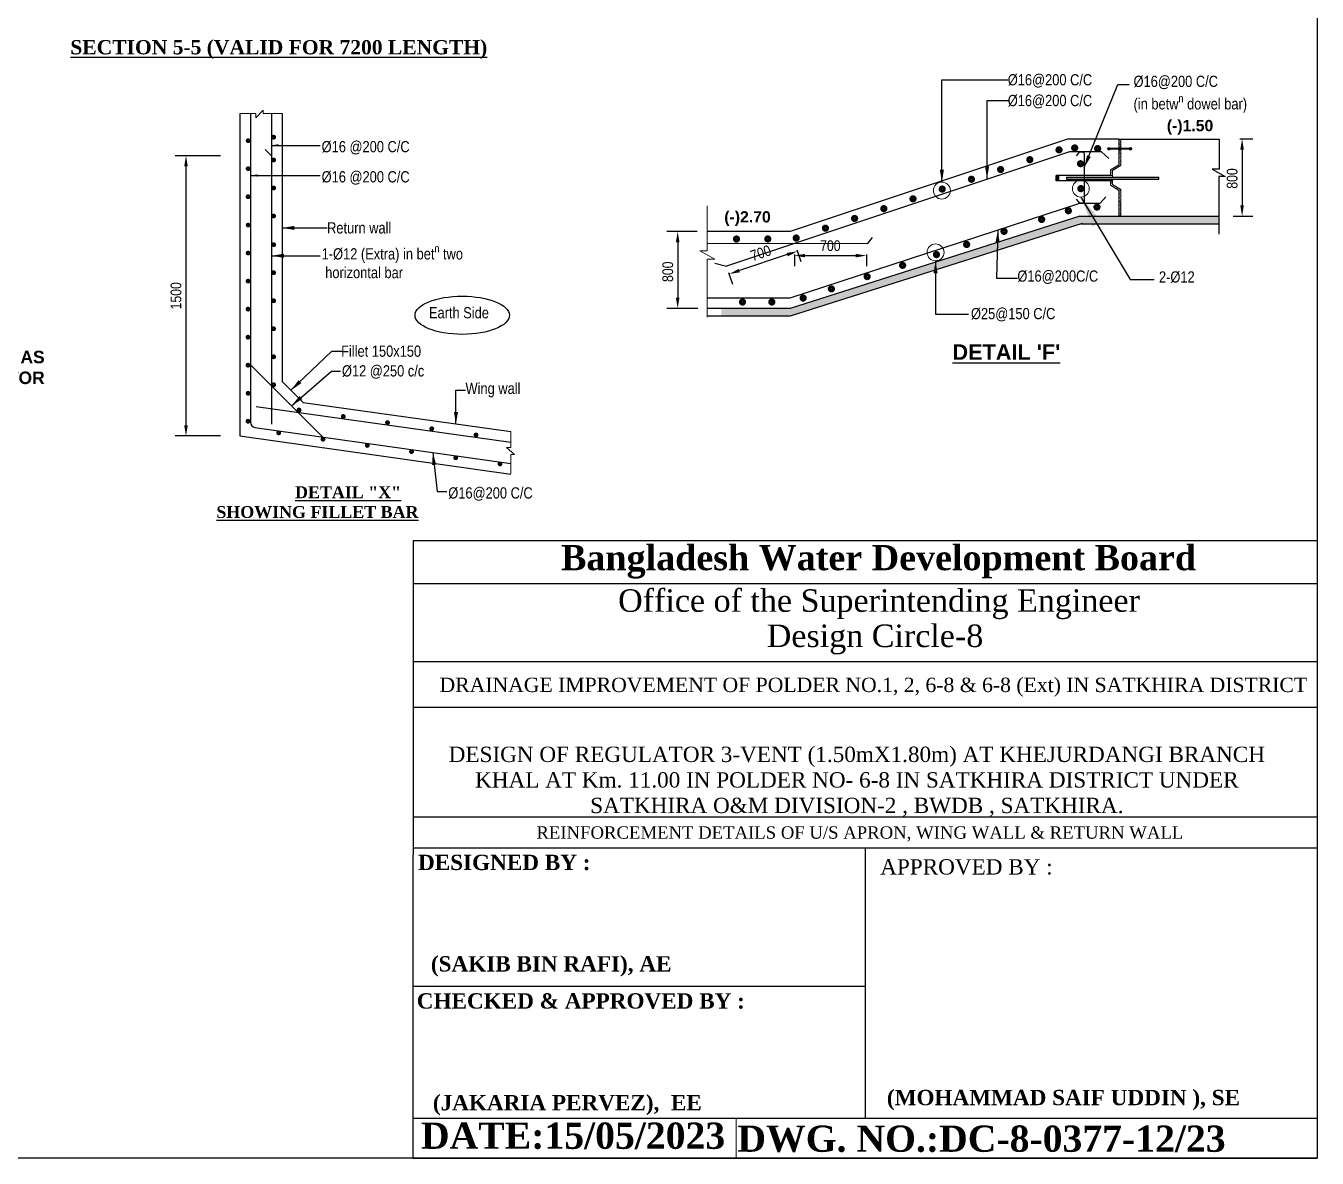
# Model space of a CAD drawing. Extents: x -119161 to 3778985, y -614964 to -30958.
# Drawn here: x 3059178 to 3073669, y -269109 to -256398 of the extents above; entities that cross this region are included whole.
import ezdxf

# ---------------------------------------------------------------- set-up
doc = ezdxf.new("R2010")
doc.units = 0
doc.header["$MEASUREMENT"] = 0
doc.linetypes.add('DASHED2', pattern=[9.525, 6.35, -3.175])
doc.layers.get('0').update_dxf_attribs({"linetype": 'CONTINUOUS'})
doc.layers.get('DEFPOINTS').update_dxf_attribs({"linetype": 'CONTINUOUS'})
for name, color, linetype, lineweight in [('Dim', 7, 'CONTINUOUS', 9), ('Left Bank Profile', 7, 'CONTINUOUS', 25), ('line2', 3, 'CONTINUOUS', 30), ('ROD', 1, 'CONTINUOUS', 30)]:
    doc.layers.add(name, color=color, linetype=linetype, lineweight=lineweight)
for name, color, linetype in [('DOTTED', 240, 'DASHED2'), ('LINE', 7, 'CONTINUOUS'), ('REINF.', 1, 'CONTINUOUS'), ('TEXT', 10, 'CONTINUOUS'), ('TXT', 7, 'CONTINUOUS')]:
    doc.layers.add(name, color=color, linetype=linetype)
doc.styles.add('ARIAL', font='ARIALN.TTF')
doc.styles.add('DIM', font='isocp3.shx')
doc.styles.get("Standard").update_dxf_attribs({"font": 'times.ttf', "height": 250})
doc.dimstyles.new('3', dxfattribs={"dimtxt": 225, "dimasz": 350, "dimexe": 100, "dimexo": 25, "dimgap": 9, "dimtad": 0, "dimdec": 0, "dimzin": 0, "dimdsep": 46, "dimtxsty": 'Standard', "dimcen": 0, "dimclrt": 256, "dimadec": 0, "dimazin": 0, "dimtfac": 1, "dimtdec": 0, "dimtofl": 0, "dimtmove": 2, "dimatfit": 3, "dimfxl": 1, "dimtolj": 1, "dimtzin": 0, "dimarcsym": 0})
doc.dimstyles.new('dim_60', dxfattribs={"dimtxt": 120, "dimasz": 120, "dimexe": 60, "dimexo": 60, "dimgap": 50, "dimtad": 1, "dimdec": 0, "dimzin": 0, "dimdsep": 46, "dimtxsty": 'DIM', "dimcen": 0.09, "dimclrd": 5, "dimclre": 5, "dimclrt": 7, "dimadec": 0, "dimazin": 0, "dimtfac": 1, "dimtdec": 0, "dimtmove": 0, "dimatfit": 3, "dimfxl": 1, "dimtolj": 1, "dimtzin": 0, "dimarcsym": 0})
doc.dimstyles.new('dim_70', dxfattribs={"dimtxt": 140, "dimasz": 140, "dimexe": 70, "dimexo": 40, "dimgap": 50, "dimtad": 1, "dimdec": 0, "dimzin": 0, "dimdsep": 46, "dimtxsty": 'ARIAL', "dimcen": 0.09, "dimclrd": 5, "dimclre": 5, "dimclrt": 7, "dimadec": 0, "dimazin": 0, "dimtfac": 1, "dimtdec": 0, "dimtmove": 0, "dimatfit": 3, "dimfxl": 1, "dimtolj": 1, "dimtzin": 0, "dimarcsym": 0})
pattern_1 = [(37.5, (2665320.21, -280221.938), (-0.36284174, 11.0985049), [0, -8.7552, 0, -9.792, 0, -9.36]), (7.5, (2665320.21, -280221.938), (10.1939138, 16.25556134), [0, -4.7232, 0, -7.8912, 0, -3.024]), (327.5, (2665313.125, -280221.938), (17.93745712, 0.03259615), [0, -2.88, 0, -10.368, 0, -13.536]), (317.5, (2665313.125, -280221.938), (17.31528924, 5.05541125), [0, -1.44, 0, -6.7968, 0, -7.776])]

# ---------------------------------------------------------------- blocks, each defined once
blk = doc.blocks.new('*D71')
at = {"layer": 'DEFPOINTS', "color": 0, "lineweight": -2, "ltscale": 500}
for p in [(3066772, -258707), (3066493, -259570), (3066780, -259570)]:
    blk.add_point(p, dxfattribs=at)
at = {"layer": 'Dim', "color": 5, "lineweight": -2, "ltscale": 500}
for p, q in [((3066712, -258707), (3066373, -258707)), ((3066493, -258827), (3066493, -259450)), ((3066720, -259570), (3066373, -259570))]:
    blk.add_line(p, q, dxfattribs=at)
for points in [[(3066473, -258827), (3066513, -258827), (3066493, -258707)], [(3066473, -259450), (3066513, -259450), (3066493, -259570)]]:
    blk.add_solid(points, dxfattribs=at)
at = {"layer": 'Dim', "color": 7, "ltscale": 500, "insert": (3066382, -259159), "char_height": 120, "attachment_point": 5, "rotation": 90, "style": 'ARIAL'}
blk.add_mtext('\\A1;800', dxfattribs=at)
blk = doc.blocks.new('*D72')
at = {"layer": 'DEFPOINTS', "color": 0, "lineweight": -2, "ltscale": 500}
for p in [(3060976, -257856), (3061423, -257856), (3061423, -261002)]:
    blk.add_point(p, dxfattribs=at)
at = {"layer": 'Dim', "color": 5, "lineweight": -2, "ltscale": 500}
for p, q in [((3061363, -257856), (3060856, -257856)), ((3060976, -260882), (3060976, -257976)), ((3061363, -261002), (3060856, -261002))]:
    blk.add_line(p, q, dxfattribs=at)
for points in [[(3060956, -257976), (3060996, -257976), (3060976, -257856)], [(3060956, -260882), (3060996, -260882), (3060976, -261002)]]:
    blk.add_solid(points, dxfattribs=at)
at = {"layer": 'Dim', "color": 7, "ltscale": 500, "insert": (3060864, -259429), "char_height": 120, "attachment_point": 5, "rotation": 90, "style": 'ARIAL'}
blk.add_mtext('\\A1;1500', dxfattribs=at)
blk = doc.blocks.new('*D73')
at = {"layer": 'DEFPOINTS', "color": 0, "lineweight": -2, "ltscale": 500}
for p in [(3072742, -257667), (3072665, -258534), (3072826, -258534)]:
    blk.add_point(p, dxfattribs=at)
at = {"layer": 'Dim', "color": 5, "lineweight": -2, "ltscale": 500}
for p, q in [((3072802, -257667), (3072946, -257667)), ((3072826, -257787), (3072826, -258414)), ((3072725, -258534), (3072946, -258534))]:
    blk.add_line(p, q, dxfattribs=at)
for points in [[(3072806, -257787), (3072846, -257787), (3072826, -257667)], [(3072806, -258414), (3072846, -258414), (3072826, -258534)]]:
    blk.add_solid(points, dxfattribs=at)
at = {"layer": 'Dim', "color": 7, "ltscale": 500, "insert": (3072715, -258112), "char_height": 120, "attachment_point": 5, "rotation": 90, "style": 'ARIAL'}
blk.add_mtext('\\A1;800', dxfattribs=at)
blk = doc.blocks.new('huk')
at = {"layer": 'Dim'}
h = blk.add_hatch(dxfattribs=at)
h.set_pattern_fill('ANSI31', color=15)
h.set_pattern_definition([(45, (-358365.36117, -19477.47705), (-0.08838834765, 0.08838834765), [])])
h.paths.add_polyline_path([(13, 3, 0.75964), (-13, 3), (-94, 3, 4.674984), (-94, -6), (-12, -6, 0.637498), (12, -6), (94, -6, 4.674984), (94, 3)])
h.paths.add_polyline_path([(-6, 0, -1), (6, 0, -1)], flags=16)
at = {"layer": 'DOTTED', "color": 8}
for points in [[(-94, 3), (-13, 3)], [(13, 3), (94, 3)], [(-94, -6), (-12, -6)], [(12, -6), (94, -6)]]:
    blk.add_lwpolyline(points, dxfattribs=at)
blk.add_circle((0, 0), 6.04, dxfattribs=at)
for centre, radius, start, end in [((-104, -1), 11, 24.1477, 335.8523), ((0, 0), 13, 15.5565, 164.4435), ((104, -1), 11, 204.1477, 155.8523), ((0, 0), 13, 204.9652, 335.0348)]:
    blk.add_arc(centre, radius, start, end, dxfattribs=at)
blk = doc.blocks.new('*D74')
at = {"layer": 'DEFPOINTS', "color": 0, "lineweight": -2, "ltscale": 500}
for p in [(3067812, -258855), (3067046, -259110), (3067071, -259184)]:
    blk.add_point(p, dxfattribs=at)
at = {"layer": 'Dim', "color": 5, "lineweight": -2, "ltscale": 500}
for p, q in [((3067831, -258912), (3067874, -259043)), ((3067723, -258967), (3067185, -259146)), ((3067065, -259167), (3067109, -259298))]:
    blk.add_line(p, q, dxfattribs=at)
for points in [[(3067716, -258948), (3067729, -258986), (3067836, -258929)], [(3067179, -259127), (3067191, -259165), (3067071, -259184)]]:
    blk.add_solid(points, dxfattribs=at)
at = {"layer": 'Dim', "color": 7, "ltscale": 500, "insert": (3067425, -258949), "char_height": 120, "attachment_point": 5, "rotation": 18.4305, "style": 'ARIAL'}
blk.add_mtext('\\A1;700', dxfattribs=at)
blk = doc.blocks.new('*D75')
at = {"layer": 'DEFPOINTS', "color": 0, "lineweight": -2, "ltscale": 500}
for p in [(3067803, -258906), (3068610, -258906), (3068610, -258978)]:
    blk.add_point(p, dxfattribs=at)
at = {"layer": 'Dim', "color": 5, "lineweight": -2, "ltscale": 500}
for p, q in [((3067803, -258966), (3067803, -259098)), ((3067923, -258978), (3068490, -258978)), ((3068610, -258966), (3068610, -259098))]:
    blk.add_line(p, q, dxfattribs=at)
for points in [[(3067923, -258958), (3067923, -258998), (3067803, -258978)], [(3068490, -258958), (3068490, -258998), (3068610, -258978)]]:
    blk.add_solid(points, dxfattribs=at)
at = {"layer": 'Dim', "color": 7, "ltscale": 500, "insert": (3068206, -258867), "char_height": 120, "attachment_point": 5, "style": 'ARIAL'}
blk.add_mtext('\\A1;700', dxfattribs=at)

msp = doc.modelspace()

# ---------------------------------------------------------------- hatches: boundary and pattern name
at = {"layer": 'Dim'}
h = msp.add_hatch(dxfattribs=at)
h.set_pattern_fill('AR-SAND', color=8, scale=5.76)
h.set_pattern_definition(pattern_1)
h.paths.add_polyline_path([(3071465, -257669.8), (3071441.9, -257669.8), (3071441.9, -257957.8), (3071349.8, -258015.4), (3071349.8, -258066), (3071372.8, -258066), (3071372.8, -258023.6), (3071465, -257966)])
h = msp.add_hatch(color=15, dxfattribs=at)
h.dxf.hatch_style = 1
h.paths.add_polyline_path([(3070768.6, -258080), (3070739.2, -258080), (3070739.3, -258137.6), (3070768.7, -258137.6)])
h = msp.add_hatch(color=15, dxfattribs=at)
h.dxf.hatch_style = 1
h.paths.add_polyline_path([(3071891, -258097.1), (3071891, -258120.1), (3070854.9, -258120.1), (3070854.9, -258097.1)])
h = msp.add_hatch(dxfattribs=at)
h.set_pattern_fill('AR-SAND', color=8, scale=5.76)
h.set_pattern_definition(pattern_1)
h.paths.add_polyline_path([(3071441.9, -258533.8), (3071465, -258533.8), (3071465, -258237.6), (3071372.8, -258180), (3071372.8, -258137.6), (3071349.8, -258137.6), (3071349.8, -258188.2), (3071441.9, -258245.8)])
at = {"layer": 'LINE', "lineweight": 15}
h = msp.add_hatch(dxfattribs=at)
h.set_pattern_fill('AR-CONC', color=51, scale=23.04, style=0)
h.set_pattern_definition([(50, (-186491.6, 570800.91), (165.256746, -14.458092), [17.28, -190.08]), (355, (-186491.6, 570800.91), (-31.968307, 173.305068), [13.824, -152.064]), (100.4514445, (-186477.84, 570799.7), (133.288438, 158.846974), [14.68574, -161.543143]), (46.1842, (-186491.6, 570847), (245.892403, -38.135642), [25.92, -285.12]), (96.6356355, (-186471.12, 570843.81), (215.346112, 224.436926), [22.028623, -242.31485]), (351.184164, (-186491.6, 570847), (215.346112, 224.436926), [20.736, -228.096]), (21, (-186468.57, 570835.47), (137.527385, -92.7633924), [17.28, -190.08]), (326, (-186468.57, 570835.47), (56.0598525, 167.07457), [13.824, -152.064]), (71.451445, (-186457.1, 570827.74), (193.5872356, 74.3111776), [14.68574, -161.543143]), (37.5, (-186491.607, 570800.91), (2.8016307, 76.6987439), [0, -150.2208, 0, -154.368, 0, -152.64]), (7.5, (-186491.61, 570800.91), (60.6112214, 90.8724584), [0, -88.0128, 0, -146.7648, 0, -58.176]), (327.5, (-186542.986, 570800.91), (122.9926893, -5.1966424), [0, -57.6, 0, -179.712, 0, -238.464]), (317.5, (-186566.03, 570800.91), (134.3660934, 23.064188), [0, -74.88, 0, -119.3472, 0, -169.344])])
h.paths.add_polyline_path([(3066983, -259570.6), (3066983, -259657), (3067755.8, -259657), (3071019.8, -258620.2), (3072564.1, -258620.2), (3072564.1, -258533.8), (3071983.4, -258533.8), (3071006.4, -258533.8), (3068872.7, -259210.4), (3067755.8, -259570.6)])

# ---------------------------------------------------------------- linework, layer by layer
for p, q in [((3071372.8, -258079.1), (3070739.2, -258080)), ((3071372.8, -258137.6), (3070739.3, -258137.6))]:
    msp.add_line(p, q)
for points in [[(3070739.3, -258137.6), (3070739.2, -258080)], [(3070768.7, -258137.6), (3070768.6, -258080)]]:
    msp.add_lwpolyline(points)
at = {"layer": 'Dim', "ltscale": 500}
msp.add_line((3071509.5, -257669.8), (3072567.1, -257669.8), dxfattribs=at)
at = {"layer": 'Dim', "ltscale": 50}
msp.add_line((3062289.2, -260625.3), (3062289.2, -260625.3), dxfattribs=at)
at = {"layer": 'Dim', "lineweight": 15}
for points in [[(3061581.3, -257384.5), (3061758.5, -257384.5), (3061758.5, -257432.6), (3061839.9, -257344.1), (3061839.9, -257384.5), (3062053.2, -257384.5)], [(3064619.8, -260952.8), (3064619.8, -261130), (3064571.7, -261130), (3064660.2, -261211.4), (3064619.8, -261211.4), (3064619.8, -261424.7)]]:
    msp.add_lwpolyline(points, dxfattribs=at)
at = {"layer": 'Dim', "ltscale": 50}
msp.add_lwpolyline([(3066823.4, -258417.4), (3066823.4, -258925.2), (3066742.2, -258925.2), (3066910.8, -259017.2), (3066823.8, -259017.2), (3066823.3, -259669.9)], dxfattribs=at)
for centre in [(3069457.8, -258247.9), (3071016.8, -258226.1, 0), (3069386.5, -258941.5)]:
    msp.add_circle(centre, 94.8, dxfattribs=at)
at = {"layer": 'Left Bank Profile'}
msp.add_lwpolyline([(3063525.1, -269108.9), (3073668.6, -269108.9)], dxfattribs=at)
msp.add_lwpolyline([(3063525.1, -269108.9), (3073668.6, -269108.9)], dxfattribs=at)
at = {"layer": 'LINE'}
for p, q in [((3061581.3, -257384.5), (3061581.3, -261002.3)), ((3062053.2, -257384.5), (3062053.2, -260389.3)), ((3062053.2, -260389.3), (3062289.2, -260625.3)), ((3062289.2, -260625.3), (3064619.8, -260952.8)), ((3061581.3, -261002.3), (3064619.8, -261429.4)), ((3063525.1, -262176.3), (3073668.6, -262176.3)), ((3063525.1, -262176.3), (3063525.1, -265704.9)), ((3063525.1, -262657.2), (3073668.6, -262657.2)), ((3063525.1, -263535.6), (3073668.6, -263535.6)), ((3063525.1, -264045), (3073668.6, -264045)), ((3063525.1, -265275.8), (3073668.6, -265275.8)), ((3063525.1, -265624.2), (3073668.6, -265624.2)), ((3063525.1, -269108.9), (3063525.1, -265704.9)), ((3068596.9, -265624.2), (3068596.9, -268658.8)), ((3063525.1, -267177.9), (3068596.9, -267177.9)), ((3063525.1, -268658.8), (3073668.6, -268658.8)), ((3065428.3, -268658.8), (3073668.6, -268658.8)), ((3065428.3, -268658.8), (3073668.6, -268658.8)), ((3065428.3, -268658.8), (3073668.6, -268658.8))]:
    msp.add_line(p, q, dxfattribs=at)
at = {"layer": 'LINE', "ltscale": 500}
for p, q in [((3071441.9, -257669.8), (3072567.1, -257669.8)), ((3071006.4, -258533.8), (3072564.1, -258533.8)), ((3071019.8, -258620.2), (3072564.1, -258620.2))]:
    msp.add_line(p, q, dxfattribs=at)
at = {"layer": 'LINE', "lineweight": 9}
msp.add_line((3073668.6, -262176.3), (3073668.6, -269108.9), dxfattribs=at)
at = {"layer": 'LINE', "color": 7, "lineweight": 9}
for p, q in [((3067150.5, -268658.8), (3067150.5, -269108.9)), ((3073668.6, -269108.9), (3063862.6, -269108.9)), ((3071576, -269108.9), (3072261.8, -269108.9))]:
    msp.add_line(p, q, dxfattribs=at)
at = {"layer": 'LINE'}
msp.add_lwpolyline([(3073668.6, -269108.9), (3044816.3, -269108.9), (3044816.3, -248706.2), (3073668.6, -248706.2)], close=True, dxfattribs=at)
at = {"layer": 'LINE', "ltscale": 500}
for points in [[(3071441.9, -257669.8), (3070866.2, -257669.8), (3067755.8, -258706.6), (3066823.4, -258706.6)], [(3071032.5, -258616.2), (3067755.8, -259657), (3066823.3, -259657)], [(3071006.4, -258533.8), (3067755.8, -259570.6), (3066823.4, -259570.6)]]:
    msp.add_lwpolyline(points, dxfattribs=at)
at = {"layer": 'LINE', "lineweight": 15}
for points in [[(3071441.9, -257669.8), (3071441.9, -257849.3)], [(3071465, -257669.8), (3071465, -257849.6)], [(3071441.9, -257849.3), (3071441.9, -257957.8), (3071349.8, -258015.4), (3071349.8, -258079.2)], [(3071465, -257849.6), (3071465, -257966), (3071372.8, -258023.6), (3071372.8, -258097.1)], [(3071349.8, -258137.6), (3071349.8, -258188.2), (3071441.9, -258245.8), (3071441.9, -258533.8)], [(3071372.8, -258120.1), (3071372.8, -258180), (3071465, -258237.6), (3071465, -258533.8)]]:
    msp.add_lwpolyline(points, dxfattribs=at)
at = {"layer": 'LINE'}
msp.add_ellipse((3064074.9, -259647.3, 0), major_axis=(529.3, 0), ratio=0.4051249, dxfattribs=at)
at = {"layer": 'line2', "color": 2}
msp.add_line((3071891, -258120.1), (3071891, -258097.1), dxfattribs=at)
at = {"layer": 'line2', "color": 1}
for points in [[(3071441.9, -257669.8), (3071465, -257669.8)], [(3071465, -257787.9), (3071460.1, -257791.8), (3071453.3, -257793.4), (3071446.1, -257791.5), (3071441.9, -257788.2)], [(3071465, -258533.8), (3071441.9, -258533.8)]]:
    msp.add_lwpolyline(points, dxfattribs=at)
at = {"layer": 'line2', "color": 5}
msp.add_lwpolyline([(3072567.1, -257669.8), (3072567.1, -258009.3), (3072488.5, -258009.3), (3072635.5, -258091), (3072564.1, -258090.2), (3072564.1, -258736.2)], dxfattribs=at)
at = {"layer": 'line2', "color": 2}
for points in [[(3070854.9, -258097.1), (3071891, -258097.1)], [(3070854.9, -258097.1), (3070854.9, -258120.1)], [(3070854.9, -258120.1), (3071891, -258120.1)]]:
    msp.add_lwpolyline(points, dxfattribs=at)
at = {"layer": 'REINF.'}
for p, q in [((3061699.3, -257384.5), (3061699.3, -260851.9)), ((3061935.3, -257384.5), (3061935.3, -260869.4)), ((3061699.3, -260202.3), (3062510.9, -261013.9)), ((3061762.2, -260670.4), (3064619.8, -261072)), ((3061746.7, -260906.5), (3064619.8, -261310.2))]:
    msp.add_line(p, q, dxfattribs=at)
msp.add_lwpolyline([(3061864.8, -257785.9), (3061935.3, -257856.3)], dxfattribs=at)
msp.add_arc((3061754.4, -260851.9), 55.1, 180, 262, dxfattribs=at)
at = {"layer": 'ROD'}
for points, const_width in [([(3061948.3, -257644.5, 1), (3061971.8, -257652.7, 1)], 29), ([(3061661.7, -257684, 1), (3061685.2, -257692.1, 1)], 29), ([(3070786.8, -257779.8, -1), (3070757, -257802.1, -1)], 43.4), ([(3070962.6, -257757.8, -1), (3070932.8, -257780.1, -1)], 43.4), ([(3071220.1, -257765.3, -1), (3071190.3, -257787.6, -1)], 43.4), ([(3061947.9, -257900, 1), (3061971.5, -257908.1, 1)], 29), ([(3070459.2, -257889.7, -1), (3070429.4, -257912.1, -1)], 43.4), ([(3061661.3, -257998.6, 1), (3061684.8, -258006.7, 1)], 29), ([(3070131.5, -257999.7, -1), (3070101.7, -258022, -1)], 43.4), ([(3070131.5, -257999.7, -1), (3070101.7, -258022, -1)], 43.4), ([(3061947.5, -258214.6, 1), (3061971.1, -258222.7, 1)], 29), ([(3069476.3, -258219.6, -1), (3069446.4, -258241.9, -1)], 43.4), ([(3069803.9, -258109.6, -1), (3069774.1, -258132, -1)], 43.4), ([(3061660.9, -258313.2, 1), (3061684.5, -258321.3, 1)], 29), ([(3069148.6, -258329.5, -1), (3069118.8, -258351.9, -1)], 43.4), ([(3068821, -258439.5, -1), (3068791.1, -258461.8, -1)], 43.4), ([(3070891.6, -258463.1, -1), (3070861.8, -258485.4, -1)], 43.4), ([(3071212.6, -258421.9, -1), (3071182.8, -258444.2, -1)], 43.4), ([(3061661.7, -258630.8, 1), (3061685.2, -258638.9, 1)], 29), ([(3061947.1, -258529.2, 1), (3061970.7, -258537.3, 1)], 29), ([(3068165.7, -258659.4, -1), (3068135.9, -258681.7, -1)], 43.4), ([(3068493.3, -258549.4, -1), (3068463.5, -258571.8, -1)], 43.4), ([(3070592.1, -258561, -1), (3070562.2, -258583.3, -1)], 43.4), ([(3067167.5, -258780.8, -1), (3067137.7, -258803.1, -1)], 43.4), ([(3067519, -258779.7, -1), (3067489.2, -258802, -1)], 43.4), ([(3067838, -258769.3, -1), (3067808.2, -258791.7, -1)], 43.4), ([(3070170, -258694.3, -1), (3070140.1, -258716.6, -1)], 43.4), ([(3070170, -258694.3, -1), (3070140.1, -258716.6, -1)], 43.4), ([(3061661.3, -258945.4, 1), (3061684.8, -258953.5, 1)], 29), ([(3061947.9, -258851.1, 1), (3061971.5, -258859.2, 1)], 29), ([(3069411.2, -258955.2, -1), (3069381.4, -258977.6, -1)], 43.4), ([(3069750.5, -258842.2, -1), (3069720.7, -258864.6, -1)], 43.4), ([(3069031.8, -259076, -1), (3069002, -259098.3, -1)], 43.4), ([(3061947.5, -259165.7, 1), (3061971.1, -259173.8, 1)], 29), ([(3068633.3, -259202.2, -1), (3068603.5, -259224.5, -1)], 43.4), ([(3061660.9, -259260, 1), (3061684.5, -259268.1, 1)], 29), ([(3068232.6, -259340.3, -1), (3068202.8, -259362.6, -1)], 43.4), ([(3061947.1, -259480.3, 1), (3061970.7, -259488.4, 1)], 29), ([(3067234.9, -259488.1, -1), (3067205.1, -259510.4, -1)], 43.4), ([(3067563.8, -259487.5, -1), (3067534, -259509.9, -1)], 43.4), ([(3067916.1, -259443.2, -1), (3067886.3, -259465.6, -1)], 43.4), ([(3061660.5, -259574.6, 1), (3061684.1, -259582.7, 1)], 29), ([(3061946.7, -259794.9, 1), (3061970.3, -259803, 1)], 29), ([(3061660.1, -259889.2, 1), (3061683.7, -259897.3, 1)], 29), ([(3061946.4, -260109.5, 1), (3061969.9, -260117.6, 1)], 29), ([(3061659.7, -260203.8, 1), (3061683.3, -260211.9, 1)], 29), ([(3061661.2, -260518.4, 1), (3061684.8, -260526.5, 1)], 29), ([(3061947.8, -260424.1, 1), (3061971.4, -260432.2, 1)], 29), ([(3061659.7, -260841.1, -1), (3061683.3, -260833, -1)], 29), ([(3062232.2, -260706.9, 1), (3062255.8, -260715.1, 1)], 29), ([(3062728.6, -260779.2, 1), (3062752.2, -260787.3, 1)], 29), ([(3062005, -260963.4, 1), (3062028.5, -260971.5, 1)], 29), ([(3063225.3, -260848.3, 1), (3063248.8, -260856.5, 1)], 29), ([(3063721.9, -260917.5, 1), (3063745.5, -260925.6, 1)], 29), ([(3064218.6, -260986.6, 1), (3064242.2, -260994.7, 1)], 29), ([(3062501.3, -261034.7, 1), (3062524.9, -261042.8, 1)], 29), ([(3062997.7, -261104.6, 1), (3063021.3, -261112.7, 1)], 29), ([(3063494.4, -261173.7, 1), (3063518, -261181.9, 1)], 29), ([(3063991.1, -261242.8, 1), (3064014.6, -261251, 1)], 29), ([(3064487.7, -261312, 1), (3064511.3, -261320.1, 1)], 29)]:
    msp.add_lwpolyline(points, format="xyb", close=True, dxfattribs=dict(at, const_width=const_width))
at = {"layer": 'ROD', "ltscale": 500}
for points in [[(3071247.5, -257813.8), (3070889.6, -257813.8), (3067039.3, -259097)], [(3071329.6, -257888.3), (3071247.5, -257813.8)], [(3066823.5, -259451.3), (3067755.8, -259451.3), (3071006.4, -258389.8), (3071233, -258389.8), (3071296.2, -258319.2)], [(3068674.6, -258776.1), (3068618.1, -258844.1)], [(3068618.1, -258844.1), (3066823.4, -258841)], [(3066909.2, -259060.8), (3067039.3, -259097)]]:
    msp.add_lwpolyline(points, dxfattribs=at)
msp.add_lwpolyline([(3070968.9, -257858.5), (3071003.7, -257813.8), (3071031.8, -257813.8, -0.4142136), (3071054.8, -257836.8), (3071054.8, -258366.8, -0.4142136), (3071031.8, -258389.8), (3071003.7, -258389.8), (3070969.6, -258345.1)], format="xyb", dxfattribs=at)
at = {"layer": 'ROD', "const_width": 43.4, "elevation": 0}
for points in [[(3071028.2, -257935, -1), (3070998.4, -257957.3, -1)], [(3071031.7, -258214.9, -1), (3071001.9, -258237.3, -1)]]:
    msp.add_lwpolyline(points, format="xyb", close=True, dxfattribs=at)

# ---------------------------------------------------------------- block references
at = {"layer": 'line2', "color": 1, "xscale": -1.151999999769032, "yscale": 1.151999999769032, "zscale": 1.152}
msp.add_blockref('huk', (3071453.3, -257777.5), dxfattribs=at)

# ---------------------------------------------------------------- texts
at = {"layer": 'LINE', "color": 7, "lineweight": 9}
msp.add_text('APPROVED BY :', height=172.039, dxfattribs=at).set_placement((3068765.6, -265925))
for s, insert, char_height, width, attachment_point in [('{\\fTimes New Roman|b1|i0|c0|p18;Bangladesh Water Development Board}', (3065184.1, -262226.4), 282.596, 10150.774, 1), ('{\\fTimes New Roman|b0|i0|c0|p18;Office of the Superintending Engineer}', (3065824.6, -262723.4), 252.897, 9083.969, 1), ('{\\fTimes New Roman|b0|i0|c0|p18;Design Circle-8}', (3067492.8, -263118.8), 252.897, 9083.969, 1), ('{\\fTimes New Roman Greek|b0|i0|c0|p18;\\C256;DRAINAGE IMPROVEMENT OF POLDER NO.1, 2, 6-8 & 6-8 (Ext) IN SATKHIRA DISTRICT }', (3068688.4, -263929), 161.0315, 9874.041, 8), ('{\\fTimes New Roman Greek|b0|i0|c0|p18;\\C256;DESIGN OF REGULATOR 3-VENT (1.50mX1.80m) AT KHEJURDANGI BRANCH KHAL AT Km. 11.00 IN POLDER NO- 6-8 IN SATKHIRA DISTRICT UNDER SATKHIRA O&M DIVISION-2 , BWDB , SATKHIRA.}', (3068503.2, -265275.8), 172.0386, 9574.294, 8)]:
    msp.add_mtext(s, dxfattribs=dict(at, insert=insert, char_height=char_height, width=width, attachment_point=attachment_point))
at = {"layer": 'LINE', "color": 7, "lineweight": 9, "attachment_point": 1}
for s, insert, char_height in [('{\\fTimes New Roman|b1|i0|c0|p18;DESIGNED BY :}', (3063579.5, -265702.9), 172.039), ('{\\fTimes New Roman|b1|i0|c0|p18;\\C0;(SAKIB BIN RAFI), AE}', (3063723.7, -266841.5), 172.039), ('{\\fTimes New Roman|b1|i0|c0|p18;CHECKED & APPROVED BY :}', (3063565.4, -267257.7), 172.039), ('{\\fTimes New Roman|b1|i0|c0|p18;\\C0;(MOHAMMAD SAIF UDDIN ), SE}', (3068840.5, -268342.1), 172.039), ('{\\fTimes New Roman|b1|i0|c0|p18;\\C0;(JAKARIA PERVEZ),  EE  }', (3063746.3, -268399.6), 172.039), ('{\\fTimes New Roman|b1|i0|c0|p18;DATE:15/05/2023}', (3063612.3, -268709), 294.775), (' {\\fTimes New Roman|b1|i0|c0|p18;DWG. NO.:DC-8-0377-12/23}', (3067051.9, -268742.4), 294.775)]:
    msp.add_mtext(s, dxfattribs=dict(at, insert=insert, char_height=char_height))
at = {"layer": 'TEXT', "color": 6, "attachment_point": 6, "style": 'ARIAL'}
for s, insert, char_height, width in [('{\\fArial|b1|i0|c0|p34;(-)1.50}', (3072502.8, -257537.5, 0), 126.72, 931.92), ('{\\fArial|b1|i0|c0|p34;(-)2.70}', (3067537, -258561.9, 0), 126.72, 931.92), ("{\\fArial|b1|i0|c0|p34;\\LDETAIL 'F'}", (3070786.5, -260060.3, 0), 174.182, 2162.859)]:
    msp.add_mtext(s, dxfattribs=dict(at, insert=insert, char_height=char_height, width=width))
at = {"layer": 'TEXT', "color": 0, "linetype": 'ByBlock', "lineweight": -2, "insert": (3068536.9, -265383.7), "char_height": 139.081, "width": 12103.134, "attachment_point": 2, "style": 'ARIAL'}
msp.add_mtext('{\\fTimes New Roman|b0|i0|c0|p18;REINFORCEMENT DETAILS OF U/S APRON, WING WALL & RETURN WALL}', dxfattribs=at)
at = {"layer": 'TXT', "color": 0, "attachment_point": 4}
for s, insert, char_height, width in [('{\\fTimes New Roman|b1|i0|c0|p18;\\H1.333x;\\L\\C6;SECTION 5-5 (VALID FOR 7200 LENGTH)\\fArial|b0|i0|c0|p34; }', (3059678, -256664.6), 120, 4959.632), ('\\pi2209;{\\fTimes New Roman|b1|i0|c0|p18;\\L\\C6;DETAIL "X" \\P\\pi1326;SHOWING FILLET BAR}', (3059990.5, -261746.4), 133.1, 7163.17)]:
    msp.add_mtext(s, dxfattribs=dict(at, insert=insert, char_height=char_height, width=width))
at = {"layer": 'TXT', "color": 0, "char_height": 125.84, "attachment_point": 4, "style": 'ARIAL'}
for s, insert in [('%%C16@200 C/C', (3070196.9, -257016.5)), ('\\A1;%%C16@200 C/C\\P(in betw{\\H0.7x;\\Sn^ ;\\H1.429x; dowel bar)}', (3071608.1, -257166.9)), ('%%C16@200 C/C', (3070196.9, -257249.8)), ('%%C16 @200 C/C', (3062497.7, -257767.5)), ('%%C16 @200 C/C', (3062497.7, -258105.8)), ('Return wall', (3062558.8, -258667.1)), ('\\A1;1-%%C12 (Extra) in bet{\\H0.7x;\\Sn^ ;} two\\P horizontal bar', (3062497.7, -259042.5)), ('%%C16@200C/C', (3070304.5, -259219.8)), ('2-%%C12', (3071893.4, -259219.8)), ('Earth Side', (3063701.8, -259620)), ('%%C25@150 C/C', (3069783.7, -259641.4)), ('Fillet 150x150', (3062716.4, -260050.9)), ('%%C12 @250 c/c', (3062725.7, -260284.3)), ('Wing wall', (3064111.9, -260487.2)), ('%%C16@200 C/C', (3063918.9, -261654.2))]:
    msp.add_mtext(s, dxfattribs=dict(at, insert=insert))
at = {"layer": 'TXT', "color": 0, "insert": (3059389.9, -260233.7), "char_height": 140, "width": 3577.842, "attachment_point": 6, "style": 'ARIAL'}
msp.add_mtext('{\\fArial|b1|i0|c0|p34;\\C6;POLYTHENE AS\\P SEPARATOR }', dxfattribs=at)

# ---------------------------------------------------------------- dimensions: what is measured, and where the dimension line sits
at = {"layer": 'Dim', "ltscale": 500}
for base, p1, p2, angle, text, picture, middle, dimtype in [((3072826.5, -258533.8), (3072742.3, -257666.6), (3072664.8, -258533.8), 90, '800', '*D73', (3072826.5, -258111.8), 160), ((3066493.4, -259570.3), (3066772.5, -258706.6), (3066779.7, -259570.3), 90, '800', '*D71', (3066493.4, -259159.2), 160), ((3067071, -259184), (3067812, -258855.3), (3067046.5, -259110.4), 198.43049, '700', '*D74', (3067460, -259054.3), 161)]:
    dim = msp.add_linear_dim(base=base, p1=p1, p2=p2, angle=angle, text=text, dimstyle='dim_60', override={"dimexe": 120, "dimtxsty": 'ARIAL', "dimfxl": 120}, dxfattribs=at)
    dim.commit()
    dim.dimension.update_dxf_attribs({"geometry": picture, "text_midpoint": middle, "dimtype": dimtype})
dim = msp.add_linear_dim(base=(3060975.5, -257856.3), p1=(3061423.3, -261002.3), p2=(3061423.3, -257856.3), angle=90, text='1500', dimstyle='dim_60', override={"dimexe": 120, "dimtxsty": 'ARIAL', "dimfxl": 120}, dxfattribs=at)
dim.commit()
dim.dimension.update_dxf_attribs({"geometry": '*D72', "text_midpoint": (3060864.3, -259429.3)})
dim = msp.add_linear_dim(base=(3068609.7, -258978.4), p1=(3067803.3, -258905.9), p2=(3068609.7, -258905.9), text='700', dimstyle='dim_60', override={"dimexe": 120, "dimtxsty": 'ARIAL', "dimfxl": 120}, dxfattribs=at)
dim.commit()
dim.dimension.update_dxf_attribs({"geometry": '*D75', "text_midpoint": (3068206.5, -258867.1)})

# ---------------------------------------------------------------- leaders
at = {"layer": 'Dim', "ltscale": 50}
for points in [[(3069457.8, -258153.1), (3069457.8, -257003.6), (3070196.6, -257003.6)], [(3071054.8, -257989.5), (3071432.9, -257058.5), (3071558.1, -257058.5)], [(3069964.4, -258116.6), (3069964.4, -257236.9), (3070200.1, -257236.9)], [(3062053.2, -258667.1), (3062558.8, -258667.1)], [(3070086.3, -258690.3), (3070072, -259232.7), (3070307.6, -259232.7)], [(3061935.3, -258980), (3062479.7, -258980)], [(3069386.5, -259036.3), (3069386.5, -259634.6), (3069755.5, -259634.6)], [(3062153.5, -260489.6), (3062612.6, -260050.9), (3062730.2, -260050.9)], [(3062159.8, -260662.8), (3062606.6, -260275.3), (3062708.7, -260275.3)], [(3064005, -260871.4), (3064005.4, -260487.2), (3064111.9, -260487.2)], [(3063744.7, -261187.3), (3063794.5, -261627.2), (3063900.9, -261627.2)]]:
    msp.add_leader(points, dimstyle='dim_70', dxfattribs=at)
for points in [[(3061935.3, -257740.4), (3062479.7, -257740.4)], [(3061699.3, -258078.7), (3062479.7, -258078.7)]]:
    msp.add_leader(points, dimstyle='dim_60', override={"dimasz": 80, "dimgap": 50, "dimtad": 0}, dxfattribs=at)
at = {"layer": 'LINE'}
msp.add_leader([(3071016.8, -258320.9, 0), (3071568.6, -259246.2, 0), (3071841.2, -259246.2, 0)], dimstyle='3', override={"dimgap": 9, "dimtad": 0, "dimfxl": 700}, dxfattribs=at)

doc.saveas('drawing.dxf')
